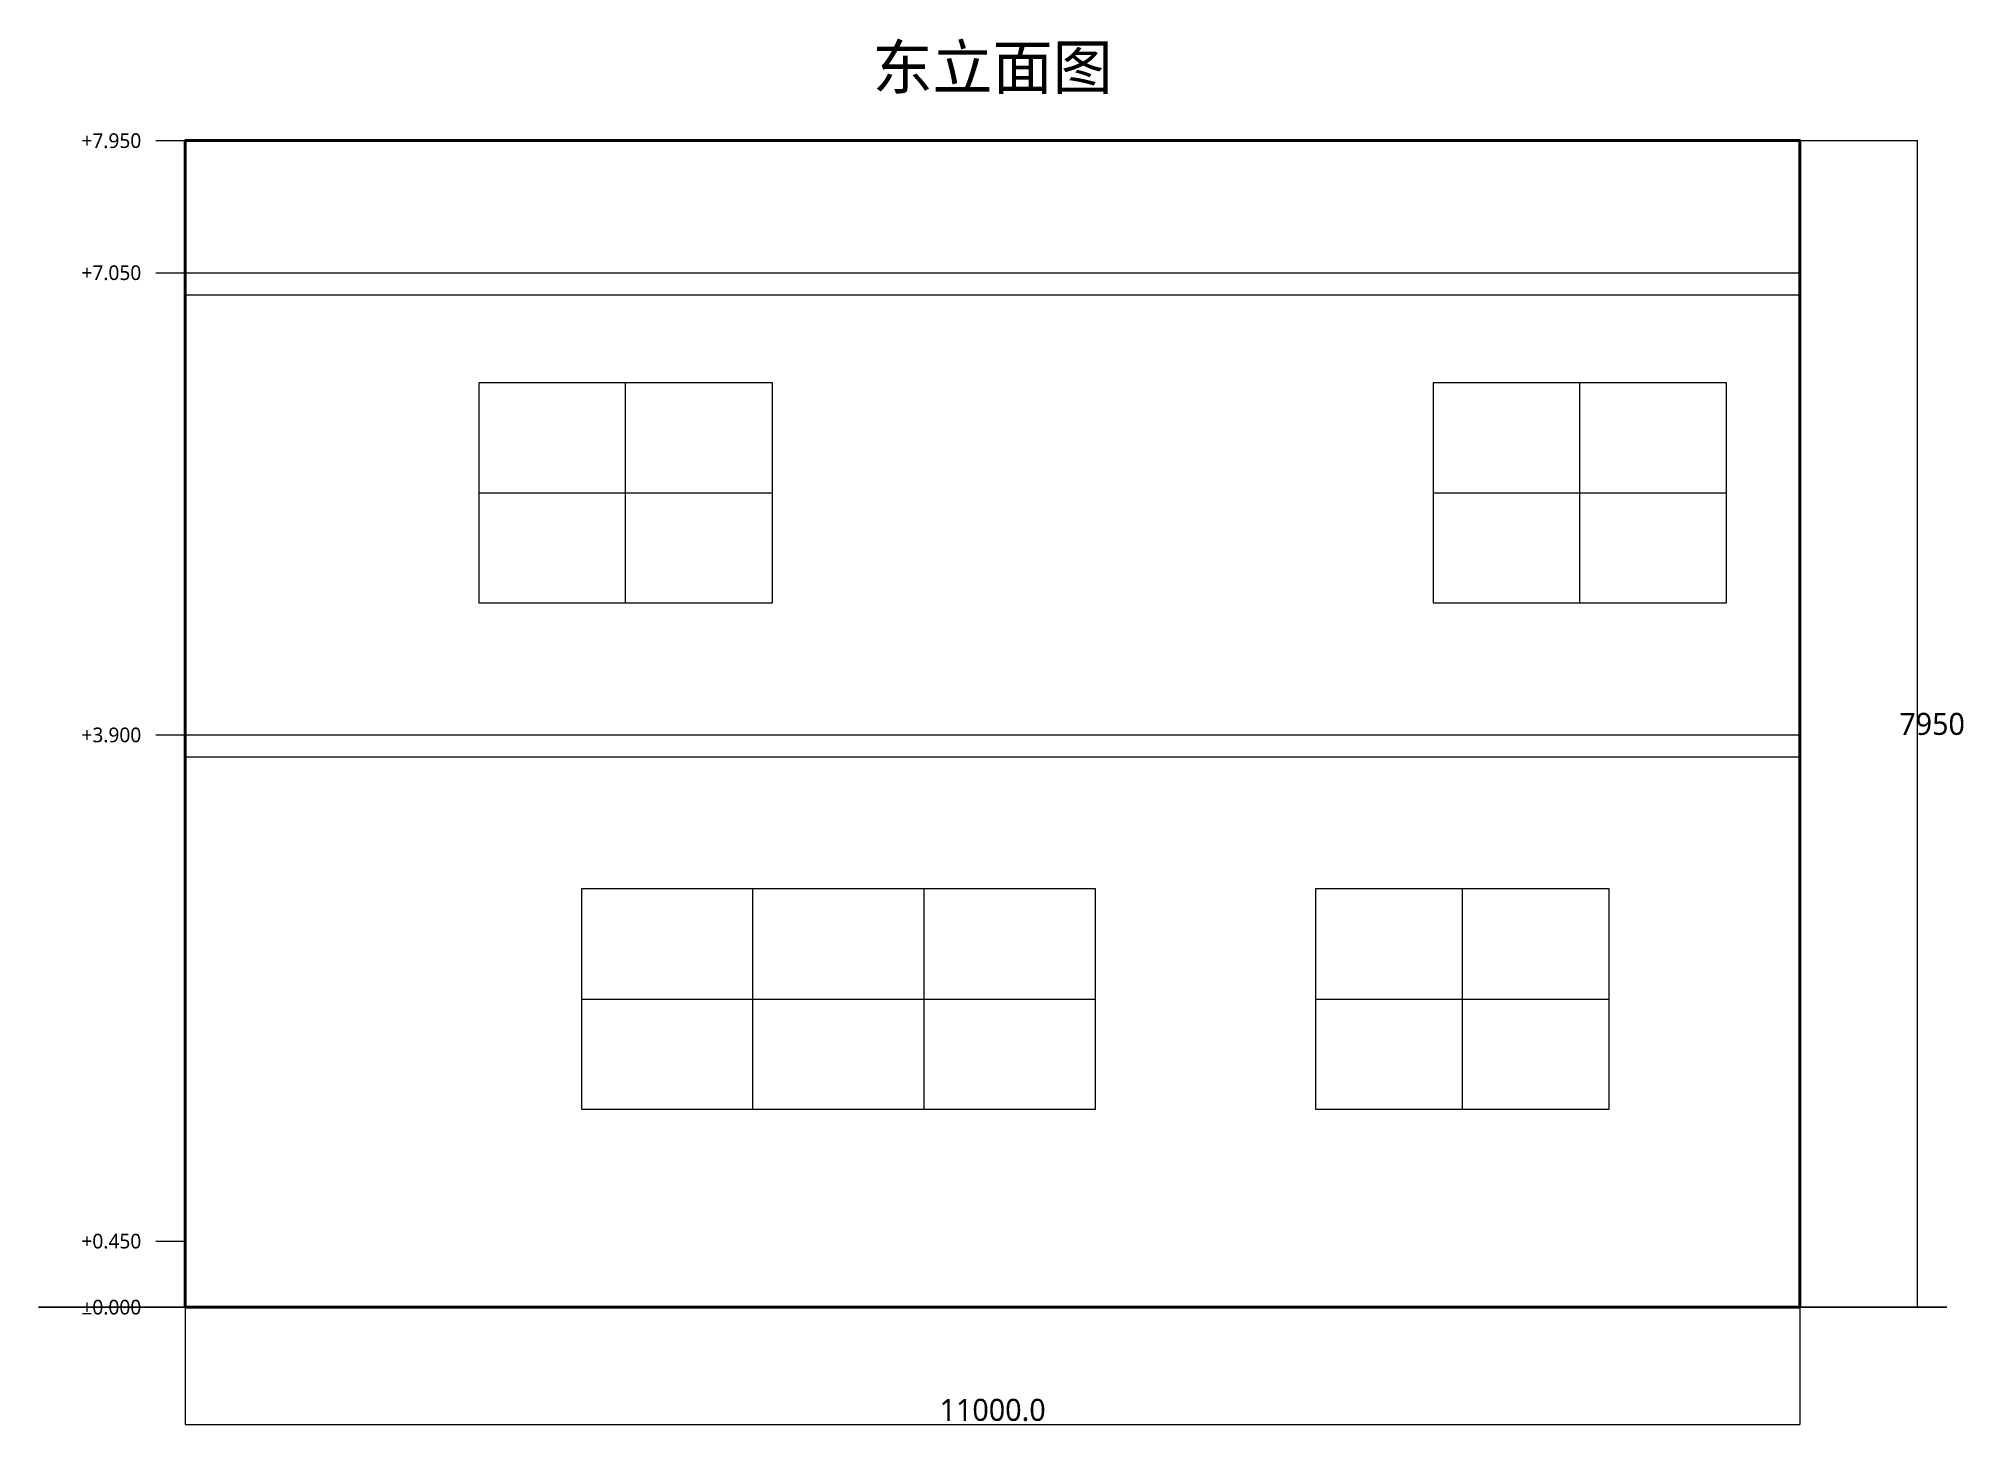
# Model space of a CAD drawing. Header units: millimetres. Extents: x -1000 to 12114, y -800 to 8646.
import ezdxf
from ezdxf.enums import TextEntityAlignment as Align

# ---------------------------------------------------------------- set-up
doc = ezdxf.new("R2010")
doc.units = ezdxf.units.MM
for name, color, linetype in [('DIM', 1, 'Continuous'), ('GROUND', 42, 'Continuous'), ('TEXT', 250, 'Continuous'), ('WALL', 250, 'Continuous'), ('WINDOW', 4, 'Continuous')]:
    doc.layers.add(name, color=color, linetype=linetype)
doc.styles.add('CJK', font='NotoSansCJK-Regular.ttc')

msp = doc.modelspace()

# ---------------------------------------------------------------- linework, layer by layer
at = {"layer": 'DIM', "color": 1}
for p, q in [((-200, 7950), (0, 7950)), ((11000, 7950), (11800, 7950)), ((11800, 0), (11800, 7950)), ((-200, 7050), (0, 7050)), ((-200, 3900), (0, 3900)), ((-200, 450), (0, 450)), ((-200, 0), (0, 0)), ((0, 0), (0, -800)), ((11000, 0), (11000, -800)), ((11000, 0), (11800, 0)), ((0, -800), (11000, -800))]:
    msp.add_line(p, q, dxfattribs=at)
at = {"layer": 'GROUND', "lineweight": 30}
msp.add_line((-1000, 0), (12000, 0), dxfattribs=at)
at = {"layer": 'WALL', "color": 8}
for p, q in [((0, 7050), (11000, 7050)), ((0, 6900), (11000, 6900)), ((0, 3900), (11000, 3900)), ((0, 3750), (11000, 3750))]:
    msp.add_line(p, q, dxfattribs=at)
at = {"layer": 'WALL', "color": 250, "lineweight": 50}
msp.add_lwpolyline([(0, 0), (0, 7950), (11000, 7950), (11000, 0), (0, 0)], close=True, dxfattribs=at)
at = {"layer": 'WINDOW', "color": 4}
for p, q in [((3000, 4800), (3000, 6300)), ((9500, 4800), (9500, 6300)), ((2000, 5550), (4000, 5550)), ((8500, 5550), (10500, 5550)), ((3866, 1350), (3866, 2850)), ((5033, 1350), (5033, 2850)), ((8700, 1350), (8700, 2850)), ((2700, 2100), (6200, 2100)), ((7700, 2100), (9700, 2100))]:
    msp.add_line(p, q, dxfattribs=at)
for points in [[(2000, 4800), (4000, 4800), (4000, 6300), (2000, 6300), (2000, 4800)], [(8500, 4800), (10500, 4800), (10500, 6300), (8500, 6300), (8500, 4800)], [(2700, 1350), (6200, 1350), (6200, 2850), (2700, 2850), (2700, 1350)], [(7700, 1350), (9700, 1350), (9700, 2850), (7700, 2850), (7700, 1350)]]:
    msp.add_lwpolyline(points, close=True, dxfattribs=at)

# ---------------------------------------------------------------- texts
at = {"layer": 'DIM', "color": 1, "style": 'CJK'}
for s, p in [('+7.950', (-300, 7950)), ('+7.050', (-300, 7050)), ('+3.900', (-300, 3900)), ('+0.450', (-300, 450)), ('±0.000', (-300, 0))]:
    msp.add_text(s, height=100, dxfattribs=at).set_placement(p, align=Align.MIDDLE_RIGHT)
for s, p in [('7950', (11900, 3975)), ('11000.0', (5500, -700))]:
    msp.add_text(s, height=150, dxfattribs=at).set_placement(p, align=Align.MIDDLE_CENTER)
at = {"layer": 'TEXT', "color": 250, "style": 'CJK'}
msp.add_text('东立面图', height=300, dxfattribs=at).set_placement((5500, 8450), align=Align.MIDDLE_CENTER)

doc.saveas('drawing.dxf')
